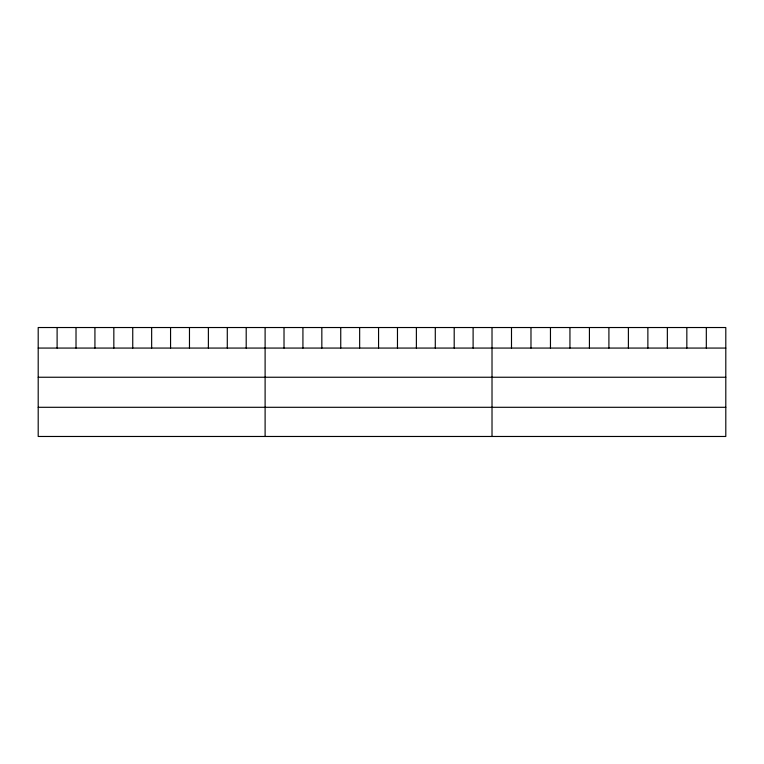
<?xml version="1.0" encoding="UTF-8"?>
<svg xmlns="http://www.w3.org/2000/svg" width="764" height="764" viewBox="0 0 764 764"><rect width="100%" height="100%" fill="white"/><g stroke="black" fill="none" stroke-linecap="round" stroke-linejoin="round"><path stroke-width="1.15" d="M725.8 348.069L725.8 436.473L38.2 436.473L38.2 327.527L725.8 327.527L725.8 348.069L38.2 348.069M38.2 377.244L725.8 377.244M38.2 407.298L725.8 407.298M706.318 327.527L706.318 348.069M686.836 327.527L686.836 348.069M667.354 327.527L667.354 348.069M647.872 327.527L647.872 348.069M628.39 327.527L628.39 348.069M608.908 327.527L608.908 348.069M589.426 327.527L589.426 348.069M569.944 327.527L569.944 348.069M550.462 327.527L550.462 348.069M530.98 327.527L530.98 348.069M511.498 327.527L511.498 348.069M492.016 327.527L492.016 436.473M473.107 327.527L473.107 348.069M454.198 327.527L454.198 348.069M435.289 327.527L435.289 348.069M416.38 327.527L416.38 348.069M397.471 327.527L397.471 348.069M378.562 327.527L378.562 348.069M359.653 327.527L359.653 348.069M340.744 327.527L340.744 348.069M321.835 327.527L321.835 348.069M302.926 327.527L302.926 348.069M284.017 327.527L284.017 348.069M265.108 327.527L265.108 436.473M246.199 327.527L246.199 348.069M227.29 327.527L227.29 348.069M208.381 327.527L208.381 348.069M189.472 327.527L189.472 348.069M170.563 327.527L170.563 348.069M151.654 327.527L151.654 348.069M132.745 327.527L132.745 348.069M113.836 327.527L113.836 348.069M94.927 327.527L94.927 348.069M76.018 327.527L76.018 348.069M57.109 327.527L57.109 348.069"/></g></svg>
